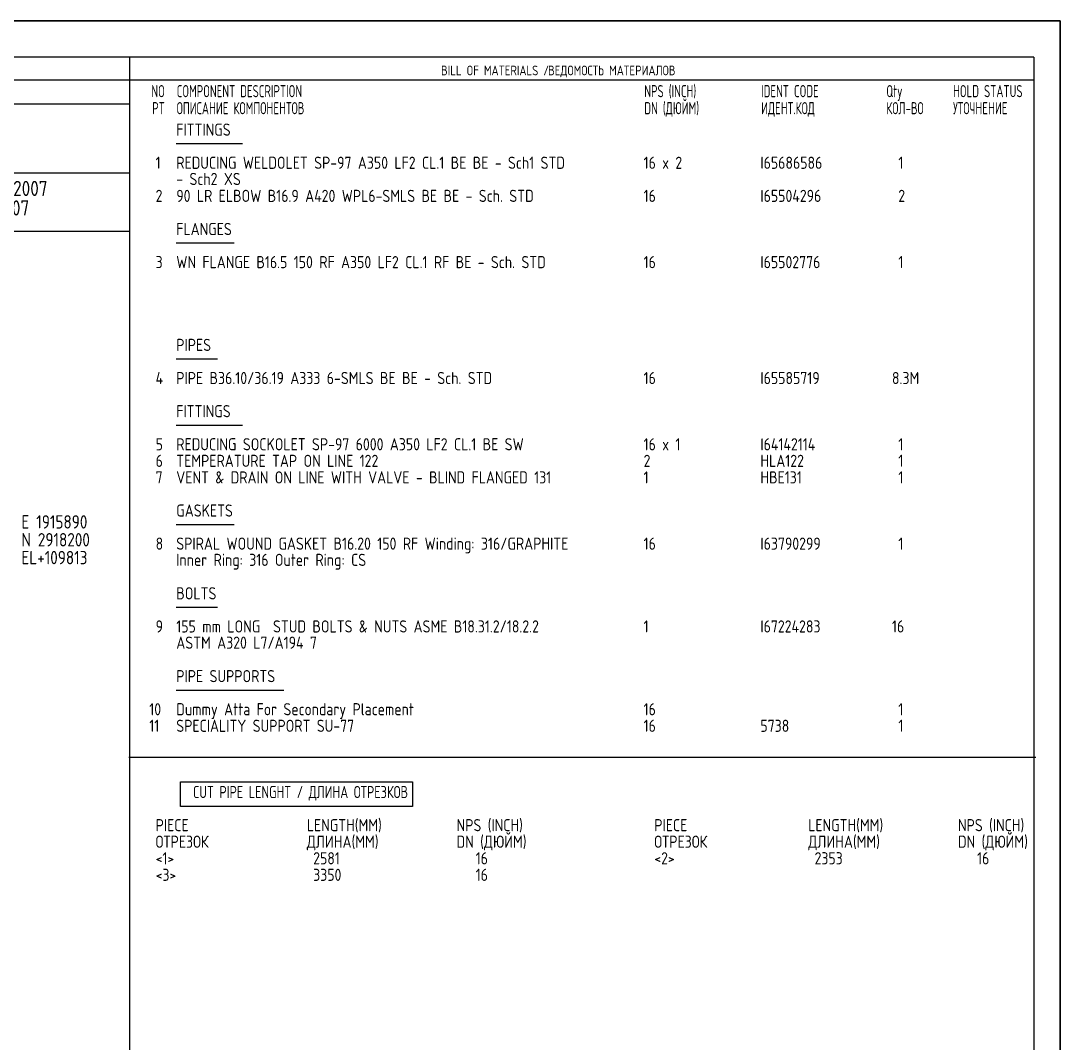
# Model space of a CAD drawing. Extents: x 0 to 594, y 0 to 420.
# Drawn here: x 380.5 to 594, y 210 to 420 of the extents above; entities that cross this region are included whole.
import ezdxf
from ezdxf.enums import TextEntityAlignment as Align

# ---------------------------------------------------------------- set-up
doc = ezdxf.new("R2010")
doc.units = 0
doc.header["$MEASUREMENT"] = 0
doc.linetypes.add('BORDER_2012_SLN$0$8001.Solid', pattern=[0])
for name, color, linetype in [('BORDER_2012_SLN$0$2', 7, 'Continuous'), ('BORDER_2012_SLN$0$GT_1', 7, 'Continuous'), ('GT_1', 7, 'Continuous')]:
    doc.layers.add(name, color=color, linetype=linetype)
for name, color, linetype, lineweight in [('BORDER_2012_SLN$0$BG_Level_1', 7, 'BORDER_2012_SLN$0$8001.Solid', 25), ('BORDER_2012_SLN$0$Level_1', 7, 'BORDER_2012_SLN$0$8001.Solid', 25), ('BORDER_2012_SLN$0$Level_18', 7, 'BORDER_2012_SLN$0$8001.Solid', 25)]:
    doc.layers.add(name, color=color, linetype=linetype, lineweight=lineweight)
doc.styles.add('BORDER_2012_SLN$0$GOST type A', font='GOST type A')
doc.styles.add('BORDER_2012_SLN$0$HTX1', font='')
doc.styles.add('HTX1', font='')
doc.styles.get('BORDER_2012_SLN$0$HTX1').set_extended_font_data('GOST type A')
doc.styles.get('HTX1').set_extended_font_data('GOST type A')

# ---------------------------------------------------------------- blocks, each defined once
blk = doc.blocks.new('BORDER_2012_SLN')
at = {"layer": 'BORDER_2012_SLN$0$2'}
blk.add_line((162.42, 407.85), (588.6, 407.85), dxfattribs=at)
at = {"layer": 'BORDER_2012_SLN$0$Level_1', "color": 7, "lineweight": -3}
for p, q in [((588.6, 412.5), (25.4, 412.5)), ((402.9, 7.5), (402.9, 412.5)), ((588.6, 412.5), (588.6, 7.5)), ((402.75, 402.9), (188.39, 402.9)), ((402.9, 388.7), (162.37, 388.68)), ((402.9, 376.7), (25.4, 376.7))]:
    blk.add_line(p, q, dxfattribs=at)
at = {"layer": 'BORDER_2012_SLN$0$Level_18', "color": 7, "lineweight": -3, "flags": 128}
blk.add_lwpolyline([(0, 0), (0, 420), (594, 420), (594, 0)], close=True, dxfattribs=at)
at = {"layer": 'BORDER_2012_SLN$0$BG_Level_1', "color": 7, "style": 'BORDER_2012_SLN$0$GOST type A'}
for s, p in [('BILL OF MATERIALS / ', (466.8, 408.8)), ('ВЕДОМОСТЬ МАТЕРИАЛОВ', (488.8, 408.8))]:
    blk.add_text(s, height=2, dxfattribs=at).set_placement(p)
at = {"layer": 'BORDER_2012_SLN$0$GT_1', "style": 'BORDER_2012_SLN$0$HTX1', "width": 0.8}
for s, p in [('NO', (410.06, 404.3)), ('PT', (410.06, 400.8))]:
    blk.add_text(s, height=2.5, dxfattribs=at).set_placement(p, align=Align.RIGHT)
for s, p in [('COMPONENT DESCRIPTION', (412.5, 404.3)), ('NPS (INCH)', (508.56, 404.3)), ('IDENT CODE', (532.56, 404.3)), ('Qty', (558.27, 404.3)), ('HOLD STATUS', (571.99, 404.3)), ('DN (ДЮЙМ)', (508.56, 400.8)), ('ОПИСАНИЕ КОМПОНЕНТОВ', (412.5, 400.8)), ('ИДЕНТ.КОД', (532.56, 400.8)), ('КОЛ-ВО', (558.27, 400.8)), ('УТОЧНЕНИЕ', (571.99, 400.8))]:
    blk.add_text(s, height=2.5, dxfattribs=at).set_placement(p)

msp = doc.modelspace()

# ---------------------------------------------------------------- linework, layer by layer
at = {"layer": 'GT_1', "flags": 128}
for points in [[(0, 0), (594, 0), (594, 420), (0, 420), (0, 0)], [(426.014, 394.704), (412.414, 394.704)], [(424.314, 374.296), (412.414, 374.296)], [(420.914, 350.486), (412.414, 350.486)], [(426.014, 336.881), (412.414, 336.881)], [(424.314, 316.473), (412.414, 316.473)], [(420.914, 299.466), (412.414, 299.466)], [(434.514, 282.459), (412.414, 282.459)], [(402.7, 268.743), (589, 268.743)], [(413.271, 263.697), (460.914, 263.697), (460.914, 258.65), (413.271, 258.65), (413.271, 263.697)]]:
    msp.add_lwpolyline(points, dxfattribs=at)

# ---------------------------------------------------------------- block references
at = {"linetype": 'Continuous'}
msp.add_blockref('BORDER_2012_SLN', (0, 0), dxfattribs=at)

# ---------------------------------------------------------------- texts
at = {"layer": 'GT_1', "style": 'HTX1'}
for s, height, width, p in [('FITTINGS', 2.5, 1.02, (412.414, 396.395)), ('  1', 2.5, 1.02, (405.557, 389.592)), ('REDUCING WELDOLET SP-97 A350 LF2 CL.1 BE BE - Sch1 STD', 2.5, 1.02, (412.414, 389.592)), ('16 x 2', 2.5, 1.02, (508.414, 389.592)), ('I65686586', 2.5, 1.02, (532.414, 389.592)), ('  1', 2.5, 1.02, (558.129, 389.592)), ('- Sch2 XS', 2.5, 1.02, (412.414, 386.259)), ('SLN-2725-4141-25-F-2007', 3.125, 1.02, (345, 384)), ('  2', 2.5, 1.02, (405.557, 382.789)), ('90 LR ELBOW B16.9 A420 WPL6-SMLS BE BE - Sch. STD', 2.5, 1.02, (412.414, 382.789)), ('16', 2.5, 1.02, (508.414, 382.789)), ('I65504296', 2.5, 1.02, (532.414, 382.789)), ('  2', 2.5, 1.02, (558.129, 382.789)), ('4503-VZ-DM-S41412007', 3.125, 1.02, (345, 380)), ('FLANGES', 2.5, 1.02, (412.414, 375.986)), ('  3', 2.5, 1.02, (405.557, 369.184)), ('WN FLANGE B16.5 150 RF A350 LF2 CL.1 RF BE - Sch. STD', 2.5, 1.02, (412.414, 369.184)), ('16', 2.5, 1.02, (508.414, 369.184)), ('I65502776', 2.5, 1.02, (532.414, 369.184)), ('  1', 2.5, 1.02, (558.129, 369.184)), ('PIPES', 2.5, 1.02, (412.414, 352.177)), ('  4', 2.5, 1.02, (405.557, 345.374)), ('PIPE B36.10/36.19 A333 6-SMLS BE BE - Sch. STD', 2.5, 1.02, (412.414, 345.374)), ('16', 2.5, 1.02, (508.414, 345.374)), ('I65585719', 2.5, 1.02, (532.414, 345.374)), (' 8.3M', 2.5, 1.02, (558.129, 345.374)), ('FITTINGS', 2.5, 1.02, (412.414, 338.571)), ('  5', 2.5, 1.02, (405.557, 331.769)), ('REDUCING SOCKOLET SP-97 6000 A350 LF2 CL.1 BE SW', 2.5, 1.02, (412.414, 331.769)), ('16 x 1', 2.5, 1.02, (508.414, 331.769)), ('I64142114', 2.5, 1.02, (532.414, 331.769)), ('  1', 2.5, 1.02, (558.129, 331.769)), ('  6', 2.5, 1.02, (405.557, 328.367)), ('TEMPERATURE TAP ON LINE 122', 2.5, 1.02, (412.414, 328.367)), ('2', 2.5, 1.02, (508.414, 328.367)), ('HLA122', 2.5, 1.02, (532.414, 328.367)), ('  1', 2.5, 1.02, (558.129, 328.367)), ('  7', 2.5, 1.02, (405.557, 324.966)), ('VENT & DRAIN ON LINE WITH VALVE - BLIND FLANGED 131', 2.5, 1.02, (412.414, 324.966)), ('1', 2.5, 1.02, (508.414, 324.966)), ('HBE131', 2.5, 1.02, (532.414, 324.966)), ('  1', 2.5, 1.02, (558.129, 324.966)), ('GASKETS', 2.5, 1.02, (412.414, 318.163)), ('E 1915890', 2.75, 1.02, (380.6, 315.7)), ('N 2918200', 2.75, 1.02, (380.6, 312.033)), ('  8', 2.5, 1.02, (405.557, 311.361)), ('SPIRAL WOUND GASKET B16.20 150 RF Winding: 316/GRAPHITE', 2.5, 1.02, (412.414, 311.361)), ('16', 2.5, 1.02, (508.414, 311.361)), ('I63790299', 2.5, 1.02, (532.414, 311.361)), ('  1', 2.5, 1.02, (558.129, 311.361)), ('EL+109813', 2.75, 1.02, (380.6, 308.367)), ('Inner Ring: 316 Outer Ring: CS', 2.5, 1.02, (412.414, 308.027)), ('BOLTS', 2.5, 1.02, (412.414, 301.156)), ('  9', 2.5, 1.02, (405.557, 294.354)), ('155 mm LONG  STUD BOLTS & NUTS ASME B18.31.2/18.2.2', 2.5, 1.02, (412.414, 294.354)), ('1', 2.5, 1.02, (508.414, 294.354)), ('I67224283', 2.5, 1.02, (532.414, 294.354)), (' 16', 2.5, 1.02, (558.129, 294.354)), ('ASTM A320 L7/A194 7', 2.5, 1.02, (412.414, 291.02)), ('PIPE SUPPORTS', 2.5, 1.02, (412.414, 284.15)), (' 10', 2.5, 1.02, (405.557, 277.347)), ('Dummy Atta For Secondary Placement', 2.5, 1.02, (412.414, 277.347)), ('16', 2.5, 1.02, (508.414, 277.347)), ('  1', 2.5, 1.02, (558.129, 277.347)), (' 11', 2.5, 1.02, (405.557, 273.946)), ('SPECIALITY SUPPORT SU-77', 2.5, 1.02, (412.414, 273.946)), ('16', 2.5, 1.02, (508.414, 273.946)), ('5738', 2.5, 1.02, (532.414, 273.946)), ('  1', 2.5, 1.02, (558.129, 273.946)), ('CUT PIPE LENGHT / ДЛИНА ОТРЕЗКОВ', 2.5, 0.9, (415.843, 260.34)), ('    LENGTH(MM)', 2.5, 1.02, (434, 253.537)), ('NPS (INCH)', 2.5, 1.02, (470, 253.537)), ('    LENGTH(MM)', 2.5, 1.02, (537, 253.537)), ('NPS (INCH)', 2.5, 1.02, (573, 253.537)), ('  PIECE', 2.5, 1.02, (405.557, 253.537)), ('  PIECE', 2.5, 1.02, (508, 253.537)), ('  ОТРЕЗОК', 2.5, 1.02, (405.557, 250.136)), ('    ДЛИНА(MM)', 2.5, 1.02, (434, 250.136)), ('DN (ДЮЙМ)', 2.5, 1.02, (470, 250.136)), ('  ОТРЕЗОК', 2.5, 1.02, (508, 250.136)), ('    ДЛИНА(MM)', 2.5, 1.02, (537, 250.136)), ('DN (ДЮЙМ)', 2.5, 1.02, (573, 250.136)), ('  <1>', 2.5, 1.02, (405.557, 246.735)), ('     2581', 2.5, 1.02, (434, 246.735)), ('   16', 2.5, 1.02, (470, 246.735)), ('  <2>', 2.5, 1.02, (508, 246.735)), ('     2353', 2.5, 1.02, (537, 246.735)), ('   16', 2.5, 1.02, (573, 246.735)), ('  <3>', 2.5, 1.02, (405.557, 243.333)), ('     3350', 2.5, 1.02, (434, 243.333)), ('   16', 2.5, 1.02, (470, 243.333))]:
    msp.add_text(s, height=height, dxfattribs=dict(at, width=width)).set_placement(p)

doc.saveas('drawing.dxf')
